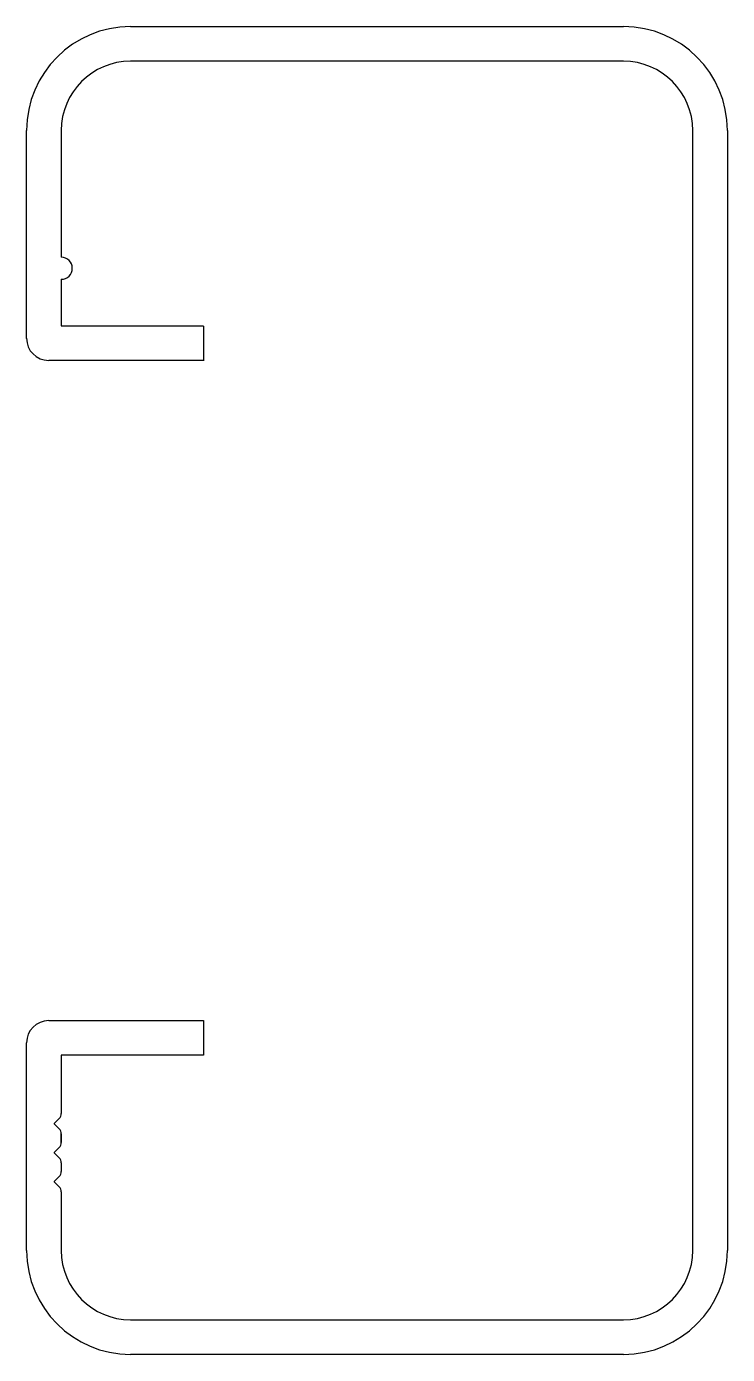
# Model space of a CAD drawing. Header units: inches. Extents: x -11.7 to 12.4, y 0.9 to 46.6.
import ezdxf

# ---------------------------------------------------------------- set-up
doc = ezdxf.new("R2010")
doc.units = ezdxf.units.IN
doc.header["$MEASUREMENT"] = 0

msp = doc.modelspace()

# ---------------------------------------------------------------- linework, layer by layer
at = {"color": 4}
for p, q in [((-8.165, 46.609), (8.802, 46.609)), ((8.802, 45.416), (-8.165, 45.416)), ((-11.747, 35.865), (-11.747, 43.028)), ((-10.553, 43.028), (-10.553, 38.67)), ((11.189, 4.471), (11.189, 43.028)), ((12.383, 43.028), (12.383, 4.471)), ((-10.553, 37.908), (-10.553, 36.308)), ((-10.553, 36.308), (-5.651, 36.308)), ((-5.651, 36.297), (-5.651, 35.103)), ((-5.651, 35.114), (-10.985, 35.114)), ((-10.985, 12.384), (-5.651, 12.384)), ((-5.651, 12.384), (-5.651, 11.191)), ((-11.747, 4.471), (-11.747, 11.622)), ((-5.651, 11.191), (-10.553, 11.191)), ((-10.553, 11.191), (-10.553, 9.19)), ((-10.553, 9.19), (-10.553, 9.19)), ((-10.553, 9.19), (-10.553, 9.19)), ((-10.626, 9.013), (-10.797, 8.842)), ((-10.797, 8.831), (-10.626, 8.659)), ((-10.553, 8.483), (-10.553, 8.19)), ((-10.553, 8.19), (-10.553, 8.483)), ((-10.553, 8.483), (-10.553, 8.19)), ((-10.553, 8.19), (-10.553, 8.483)), ((-10.553, 8.483), (-10.553, 8.19)), ((-10.626, 8.013), (-10.797, 7.842)), ((-10.797, 7.831), (-10.626, 7.66)), ((-10.553, 7.483), (-10.553, 7.19)), ((-10.626, 7.013), (-10.797, 6.842)), ((-10.797, 6.831), (-10.626, 6.66)), ((-10.553, 6.483), (-10.553, 6.483)), ((-10.553, 6.483), (-10.553, 4.471)), ((-8.165, 2.083), (8.802, 2.083)), ((8.802, 0.889), (-8.165, 0.889))]:
    msp.add_line(p, q, dxfattribs=at)
for centre, radius, start, end in [((-8.165, 43.028), 3.581, 90, 180), ((8.802, 43.028), 3.581, 360, 90), ((-8.165, 43.028), 2.388, 90, 180), ((8.802, 43.028), 2.388, 0, 90), ((-10.553, 38.289), 0.381, 270, 90), ((-10.985, 35.876), 0.762, 180, 270), ((-10.985, 11.622), 0.762, 90, 180), ((-10.803, 9.19), 0.25, 315, 360), ((-10.792, 8.836), 0.008, 135, 225), ((-10.803, 8.483), 0.25, 0, 45), ((-10.792, 7.836), 0.008, 135, 225), ((-10.803, 8.19), 0.25, 315, 0), ((-10.803, 7.483), 0.25, 360, 45), ((-10.803, 7.19), 0.25, 315, 360), ((-10.792, 6.836), 0.008, 135, 225), ((-10.803, 6.483), 0.25, 0, 45), ((-8.165, 4.471), 3.581, 180, 270), ((-8.165, 4.471), 2.388, 180, 270), ((8.802, 4.471), 2.388, 270, 360), ((8.802, 4.471), 3.581, 270, 360)]:
    msp.add_arc(centre, radius, start, end, dxfattribs=at)

doc.saveas('drawing.dxf')
